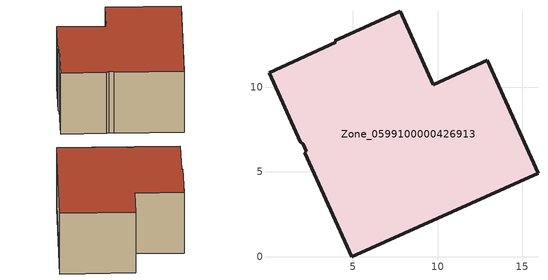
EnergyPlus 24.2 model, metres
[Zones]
Zone_0599100000426913
 floor ground (C_G): 1.88,6.79 0.05,10.84 3.98,12.65 3.94,12.73 7.79,14.47 9.73,10.15 12.92,11.59 15.92,4.93 4.94,0 2.17,6.14 2.26,6.22 2.07,6.63 z0
 wall outside (C_F): 15.92,4.93 12.92,11.59 9.73,10.15 7.79,14.47 3.94,12.73 3.98,12.65 0.05,10.84 1.88,6.79 2.07,6.63 2.26,6.22 2.17,6.14 4.94,0 15.92,4.93 z0:6.88
 roof outside (C_R): 2.07,6.63 2.26,6.22 2.17,6.14 4.94,0 15.92,4.93 12.92,11.59 9.73,10.15 7.79,14.47 3.94,12.73 3.98,12.65 0.05,10.84 1.88,6.79 z6.88
[BUILDING]
Pand.0599100000426913: North Axis=0; Terrain=City; Loads Convergence Tolerance Value=0.04; Temperature Convergence Tolerance Value=0.4; Solar Distribution=FullExterior; Maximum Number of Warmup Days=25; Minimum Number of Warmup Days=1
[Site:Location]
Rotterdam.The.Hague.AP_ZH_NLD Design_Conditions: Latitude=51.96; Longitude=4.45; Time Zone=1; Elevation=-4.5
[SITE:GROUNDTEMPERATURE:BUILDINGSURFACE]
18, 18, 18, 18, 18, 18, 18, 18, 18, 18, 18, 18
[MATERIAL] Thermal Absorptance=0.9; Solar Absorptance=0.7; Visible Absorptance=0.7
Name | Roughness | Thickness | Conductivity | Density | Specific Heat
G.D.2006-2014 | MediumSmooth | 0.15 | 0.06 | 540 | 1210
F.D.2006-2014 | Rough | 0.3 | 0.12 | 1920 | 840
R.D.2006-2014 | MediumRough | 0.2 | 0.08 | 1500 | 1000
[CONSTRUCTION]
C_G: G.D.2006-2014
C_F: F.D.2006-2014
C_R: R.D.2006-2014
[ZONE]
Zone_0599100000426913: Type=1; Multiplier=1; Ceiling Height=Autocalculate; Volume=Autocalculate; Floor Area=autocalculate; Part of Total Floor Area=Yes
[ZONEINFILTRATION:DESIGNFLOWRATE]
Infil_Zone_0599100000426913: Zone or ZoneList or Space or SpaceList=Zone_0599100000426913; Schedule=AlwaysOn; Design Flow Rate Calculation Method=Flow/Area; Flow Rate per Floor Area=0.0021; Constant Term Coefficient=1; Temperature Term Coefficient=0; Velocity Term Coefficient=0; Velocity Squared Term Coefficient=0
[HVACTEMPLATE:ZONE:IDEALLOADSAIRSYSTEM]
Zone_0599100000426913: Maximum Heating Supply Air Temperature=50; Minimum Cooling Supply Air Temperature=13; Maximum Heating Supply Air Humidity Ratio=0.0156; Minimum Cooling Supply Air Humidity Ratio=0.0077; Heating Limit=NoLimit; Cooling Limit=NoLimit; Dehumidification Control Type=ConstantSensibleHeatRatio; Cooling Sensible Heat Ratio=0.7; Dehumidification Setpoint=60; Humidification Control Type=None; Humidification Setpoint=30; Outdoor Air Method=None; Outdoor Air Flow Rate per Person=0.00944; Outdoor Air Flow Rate per Zone Floor Area=0; Outdoor Air Flow Rate per Zone=0; Demand Controlled Ventilation Type=None; Outdoor Air Economizer Type=NoEconomizer; Heat Recovery Type=None; Sensible Heat Recovery Effectiveness=0.7; Latent Heat Recovery Effectiveness=0.65
[ZONECONTROL:THERMOSTAT]
ThermostatControl_Zone_0599100000426913: Zone or ZoneList=Zone_0599100000426913; Control Type Schedule=DualSetpointControlType; Control 1=Thermostat_Zone_0599100000426913; Temperature Difference Between Cutout And Setpoint=0
[THERMOSTATSETPOINT:DUALSETPOINT]
Thermostat_Zone_0599100000426913: Heating Setpoint Temperature Schedule=HeatingSetpoint_Zone_0599100000426913; Cooling Setpoint Temperature Schedule=CoolingSetpoint_Zone_0599100000426913
[SCHEDULE:COMPACT]
HeatingSetpoint_Zone_0599100000426913: Through: 12/31, For: AllDays, Until: 24:00, 21
CoolingSetpoint_Zone_0599100000426913: Through: 12/31, For: AllDays, Until: 24:00, 24
DualSetpointControlType: Through: 12/31, For: AllDays, Until: 24:00, 4
AlwaysOn: Through: 12/31, For: AllDays, Until: 24:00, 1
